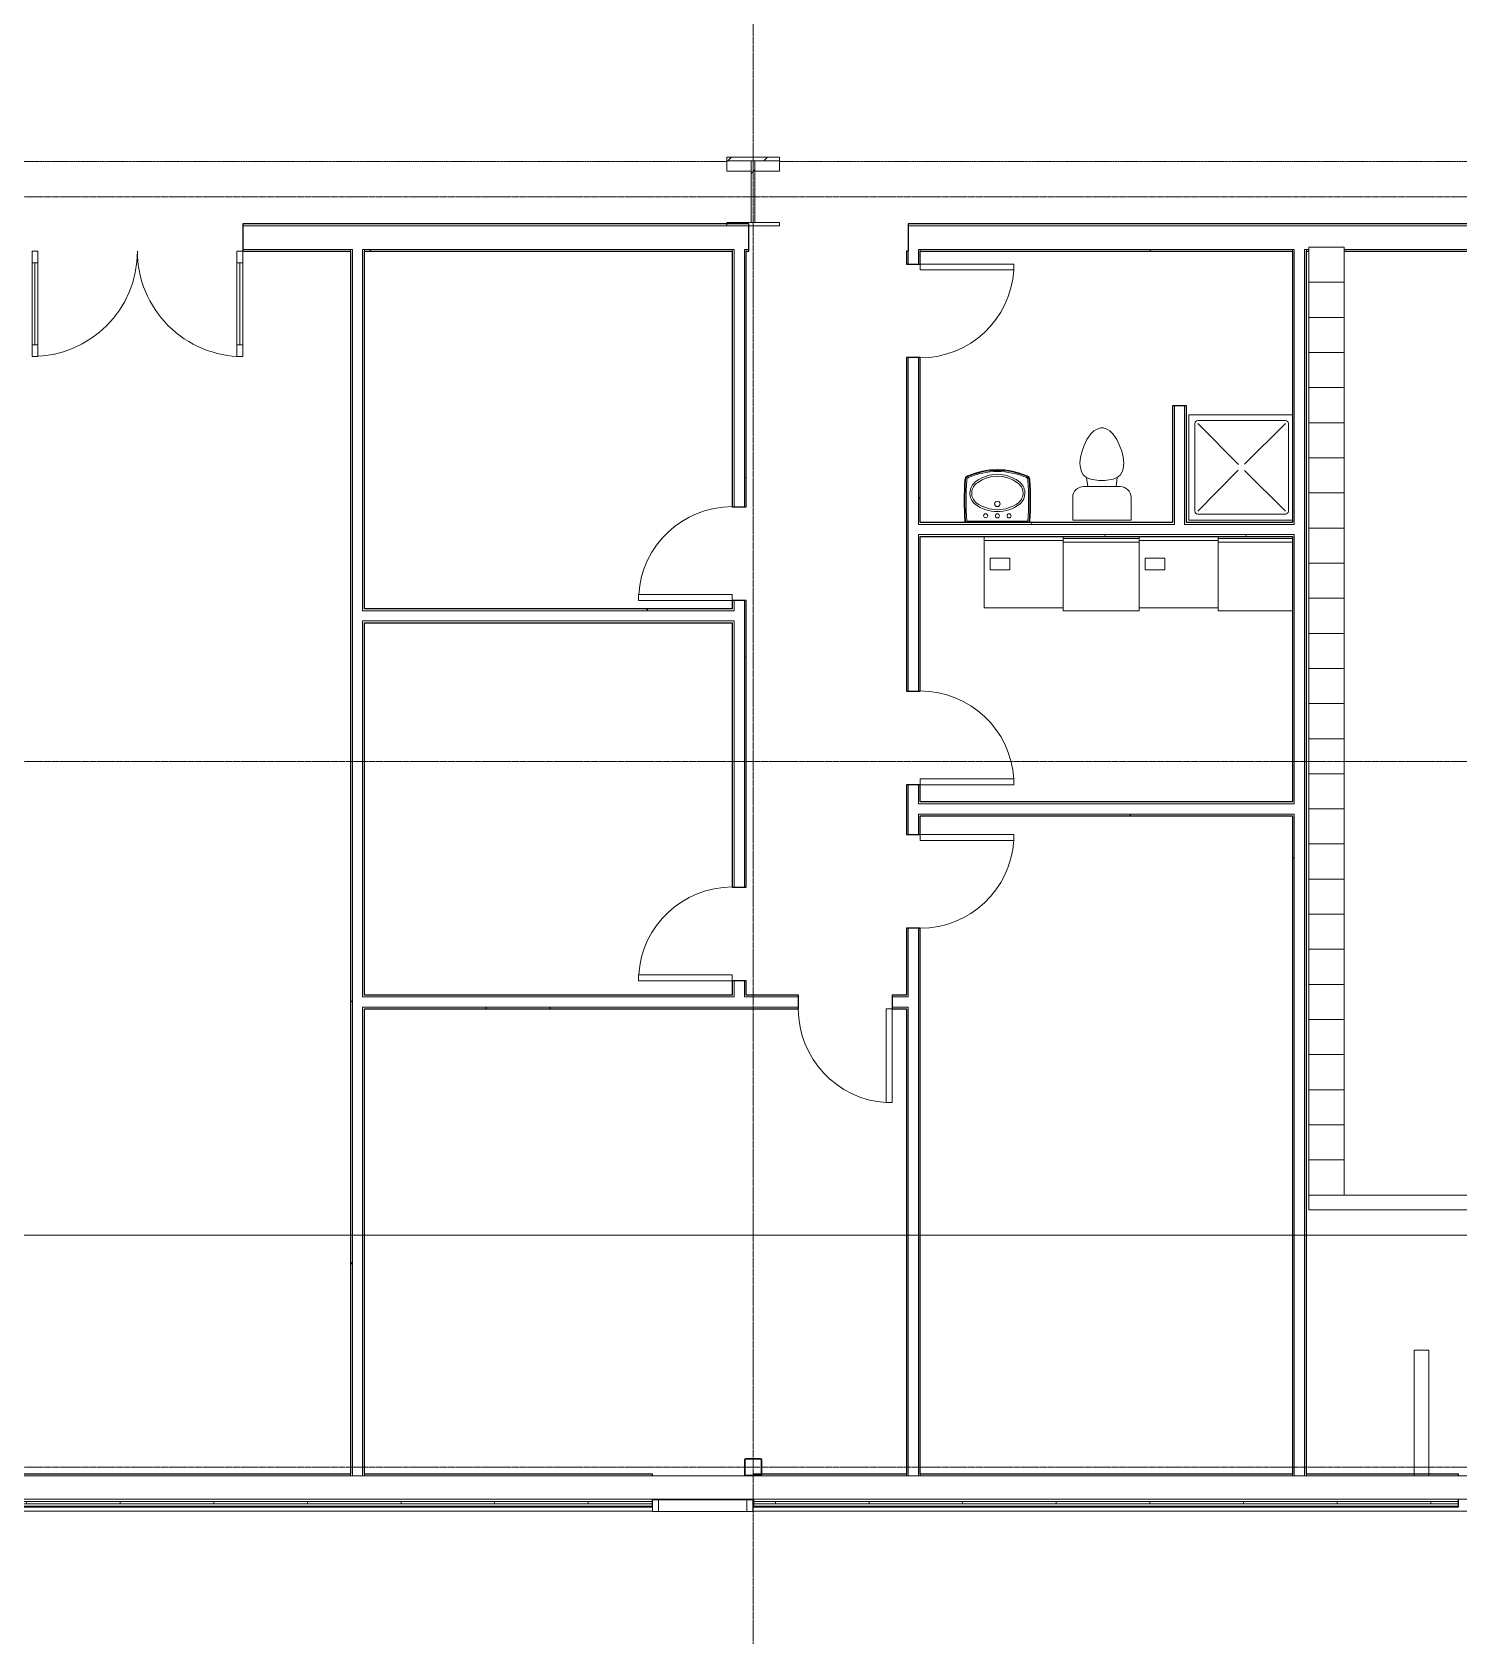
# Model space of a CAD drawing. Header units: inches. Extents: x 19712 to 27543, y -26063 to -18659.
# Drawn here: x 24866 to 25354, y -22842 to -22294 of the extents above; entities that cross this region are included whole.
import ezdxf

# ---------------------------------------------------------------- set-up
doc = ezdxf.new("R2010")
doc.units = ezdxf.units.IN
doc.header["$MEASUREMENT"] = 0
doc.linetypes.add('Dash 1_16_', pattern=[0.125, 0.0625, -0.0625])
doc.linetypes.add('Grid Line 1_2_', pattern=[0.875, 0.5, -0.125, 0.125, -0.125])
for name, color, linetype, lineweight in [('A-DOOR', 31, 'Continuous', 9), ('A-DOOR-GLAZ', 31, 'Continuous', 15), ('A-FLOR-CLRS', 90, 'Dash 1_16_', 9), ('A-GLAZ-CWMG', 51, 'Continuous', 9), ('A-WALL', 113, 'Continuous', 9), ('A-WALL-PATT', 111, 'Continuous', 25), ('C-BLDG-PADS', 91, 'Continuous', 9), ('C-TOPO', 7, 'Continuous', 9), ('G-ANNO-SYMB', 111, 'Continuous', 9), ('I-FURN', 30, 'Continuous', 9), ('I-WALL', 2, 'Continuous', 9), ('L-SITE-WALL', 31, 'Continuous', 9), ('P-SANR-FIXT', 6, 'Continuous', 9), ('Q-SPCQ', 91, 'Continuous', 9), ('S-BEAM', 12, 'Continuous', 9), ('S-COLS', 52, 'Continuous', 9), ('S-GRID', 1, 'Continuous', 9)]:
    doc.layers.add(name, color=color, linetype=linetype, lineweight=lineweight)
pattern_1 = [(45, (0, 0), (-25.342707, 25.342707), []), (45, (0, 38.4), (-25.342707, 25.342707), [])]
pattern_2 = [(0, (0, 0), (81.92, 20.48), [3.379, -58.061, 3.379, -58.061, -327.68]), (0, (0, 0), (81.92, 20.48), [-122.88, 3.379, -119.501, 3.379, -58.061, -143.36]), (0, (0, 0), (81.92, 20.48), [-307.2, 3.379, -37.581, 3.379, -99.021]), (120, (30.72, 10.24), (-58.6962, 60.704801), [3.379, -58.061, 3.379, -58.061, -327.68]), (120, (30.72, 10.24), (-58.6962, 60.704801), [-122.88, 3.379, -119.501, 3.379, -58.061, -143.36]), (120, (30.72, 10.24), (-58.6962, 60.704801), [-307.2, 3.379, -37.581, 3.379, -99.021]), (240, (40.96, 51.2), (-23.2238, -81.184801), [3.379, -58.061, 3.379, -58.061, -327.68]), (240, (40.96, 51.2), (-23.2238, -81.184801), [-122.88, 3.379, -119.501, 3.379, -58.061, -143.36]), (240, (40.96, 51.2), (-23.2238, -81.184801), [-307.2, 3.379, -37.581, 3.379, -99.021])]
pattern_3 = [(0, (0, 0), (0, 32), []), (90, (0, 0), (-32, 2e-15), [])]

# ---------------------------------------------------------------- blocks, each defined once
blk = doc.blocks.new('Locker-Double S_ - Phase 120')
at = {"layer": 'I-FURN', "color": 7}
for p, q in [((12, 12), (0, 12)), ((0, 12), (0, 0)), ((12, 0), (12, 12)), ((0, 0), (12, 0))]:
    blk.add_line(p, q, dxfattribs=at)
blk = doc.blocks.new('Locker-Double S_ - Phase 121')
at = {"layer": 'I-FURN', "color": 7}
for p, q in [((12, 12), (0, 12)), ((0, 12), (0, 0)), ((12, 0), (12, 12)), ((0, 0), (12, 0))]:
    blk.add_line(p, q, dxfattribs=at)
blk = doc.blocks.new('Locker-Double S_ - Phase 122')
at = {"layer": 'I-FURN', "color": 7}
for p, q in [((12, 12), (0, 12)), ((0, 12), (0, 0)), ((12, 0), (12, 12)), ((0, 0), (12, 0))]:
    blk.add_line(p, q, dxfattribs=at)
blk = doc.blocks.new('Locker-Double S_ - Phase 123')
at = {"layer": 'I-FURN', "color": 7}
for p, q in [((12, 12), (0, 12)), ((0, 12), (0, 0)), ((12, 0), (12, 12)), ((0, 0), (12, 0))]:
    blk.add_line(p, q, dxfattribs=at)
blk = doc.blocks.new('Locker-Double S_ - Phase 124')
at = {"layer": 'I-FURN', "color": 7}
for p, q in [((12, 12), (0, 12)), ((0, 12), (0, 0)), ((12, 0), (12, 12)), ((0, 0), (12, 0))]:
    blk.add_line(p, q, dxfattribs=at)
blk = doc.blocks.new('Locker-Double S_ - Phase 125')
at = {"layer": 'I-FURN', "color": 7}
for p, q in [((12, 12), (0, 12)), ((0, 12), (0, 0)), ((12, 0), (12, 12)), ((0, 0), (12, 0))]:
    blk.add_line(p, q, dxfattribs=at)
blk = doc.blocks.new('Locker-Double S_ - Phase 126')
at = {"layer": 'I-FURN', "color": 7}
for p, q in [((12, 12), (0, 12)), ((0, 12), (0, 0)), ((12, 0), (12, 12)), ((0, 0), (12, 0))]:
    blk.add_line(p, q, dxfattribs=at)
blk = doc.blocks.new('Locker-Double S_ - Phase 127')
at = {"layer": 'I-FURN', "color": 7}
for p, q in [((12, 12), (0, 12)), ((0, 12), (0, 0)), ((12, 0), (12, 12)), ((0, 0), (12, 0))]:
    blk.add_line(p, q, dxfattribs=at)
blk = doc.blocks.new('Locker-Double S_ - Phase 128')
at = {"layer": 'I-FURN', "color": 7}
for p, q in [((12, 12), (0, 12)), ((0, 12), (0, 0)), ((12, 0), (12, 12)), ((0, 0), (12, 0))]:
    blk.add_line(p, q, dxfattribs=at)
blk = doc.blocks.new('Locker-Double S_ - Phase 129')
at = {"layer": 'I-FURN', "color": 7}
for p, q in [((12, 12), (0, 12)), ((0, 12), (0, 0)), ((12, 0), (12, 12)), ((0, 0), (12, 0))]:
    blk.add_line(p, q, dxfattribs=at)
blk = doc.blocks.new('Locker-Double S_ - Phase 130')
at = {"layer": 'I-FURN', "color": 7}
for p, q in [((12, 12), (0, 12)), ((0, 12), (0, 0)), ((12, 0), (12, 12)), ((0, 0), (12, 0))]:
    blk.add_line(p, q, dxfattribs=at)
blk = doc.blocks.new('Locker-Double S_ - Phase 131')
at = {"layer": 'I-FURN', "color": 7}
for p, q in [((12, 12), (0, 12)), ((0, 12), (0, 0)), ((12, 0), (12, 12)), ((0, 0), (12, 0))]:
    blk.add_line(p, q, dxfattribs=at)
blk = doc.blocks.new('Locker-Double S_ - Phase 132')
at = {"layer": 'I-FURN', "color": 7}
for p, q in [((12, 12), (0, 12)), ((0, 12), (0, 0)), ((12, 0), (12, 12)), ((0, 0), (12, 0))]:
    blk.add_line(p, q, dxfattribs=at)
blk = doc.blocks.new('Locker-Double S_ - Phase 133')
at = {"layer": 'I-FURN', "color": 7}
for p, q in [((12, 12), (0, 12)), ((0, 12), (0, 0)), ((12, 0), (12, 12)), ((0, 0), (12, 0))]:
    blk.add_line(p, q, dxfattribs=at)
blk = doc.blocks.new('Locker-Double S_ - Phase 134')
at = {"layer": 'I-FURN', "color": 7}
for p, q in [((12, 12), (0, 12)), ((0, 12), (0, 0)), ((12, 0), (12, 12)), ((0, 0), (12, 0))]:
    blk.add_line(p, q, dxfattribs=at)
blk = doc.blocks.new('Locker-Double S_ - Phase 135')
at = {"layer": 'I-FURN', "color": 7}
for p, q in [((12, 12), (0, 12)), ((0, 12), (0, 0)), ((12, 0), (12, 12)), ((0, 0), (12, 0))]:
    blk.add_line(p, q, dxfattribs=at)
blk = doc.blocks.new('Locker-Double S_ - Phase 136')
at = {"layer": 'I-FURN', "color": 7}
for p, q in [((12, 12), (0, 12)), ((0, 12), (0, 0)), ((12, 0), (12, 12)), ((0, 0), (12, 0))]:
    blk.add_line(p, q, dxfattribs=at)
blk = doc.blocks.new('Locker-Double S_ - Phase 137')
at = {"layer": 'I-FURN', "color": 7}
for p, q in [((12, 12), (0, 12)), ((0, 12), (0, 0)), ((12, 0), (12, 12)), ((0, 0), (12, 0))]:
    blk.add_line(p, q, dxfattribs=at)
blk = doc.blocks.new('Locker-Double S_ - Phase 138')
at = {"layer": 'I-FURN', "color": 7}
for p, q in [((12, 12), (0, 12)), ((0, 12), (0, 0)), ((12, 0), (12, 12)), ((0, 0), (12, 0))]:
    blk.add_line(p, q, dxfattribs=at)
blk = doc.blocks.new('Locker-Double S_ - Phase 139')
at = {"layer": 'I-FURN', "color": 7}
for p, q in [((12, 12), (0, 12)), ((0, 12), (0, 0)), ((12, 0), (12, 12)), ((0, 0), (12, 0))]:
    blk.add_line(p, q, dxfattribs=at)
blk = doc.blocks.new('Locker-Double S_ - Phase 140')
at = {"layer": 'I-FURN', "color": 7}
for p, q in [((12, 12), (0, 12)), ((0, 12), (0, 0)), ((12, 0), (12, 12)), ((0, 0), (12, 0))]:
    blk.add_line(p, q, dxfattribs=at)
blk = doc.blocks.new('Locker-Double S_ - Phase 141')
at = {"layer": 'I-FURN', "color": 7}
for p, q in [((12, 12), (0, 12)), ((0, 12), (0, 0)), ((12, 0), (12, 12)), ((0, 0), (12, 0))]:
    blk.add_line(p, q, dxfattribs=at)
blk = doc.blocks.new('Locker-Double S_ - Phase 142')
at = {"layer": 'I-FURN', "color": 7}
for p, q in [((12, 12), (0, 12)), ((0, 12), (0, 0)), ((12, 0), (12, 12)), ((0, 0), (12, 0))]:
    blk.add_line(p, q, dxfattribs=at)
blk = doc.blocks.new('Locker-Double S_ - Phase 143')
at = {"layer": 'I-FURN', "color": 7}
for p, q in [((12, 12), (0, 12)), ((0, 12), (0, 0)), ((12, 0), (12, 12)), ((0, 0), (12, 0))]:
    blk.add_line(p, q, dxfattribs=at)
blk = doc.blocks.new('Locker-Double S_ - Phase 144')
at = {"layer": 'I-FURN', "color": 7}
for p, q in [((12, 12), (0, 12)), ((0, 12), (0, 0)), ((12, 0), (12, 12)), ((0, 0), (12, 0))]:
    blk.add_line(p, q, dxfattribs=at)
blk = doc.blocks.new('Locker-Double S_ - Phase 145')
at = {"layer": 'I-FURN', "color": 7}
for p, q in [((12, 12), (0, 12)), ((0, 12), (0, 0)), ((12, 0), (12, 12)), ((0, 0), (12, 0))]:
    blk.add_line(p, q, dxfattribs=at)
blk = doc.blocks.new('Locker-Double S_ - Phase 146')
at = {"layer": 'I-FURN', "color": 7}
for p, q in [((12, 12), (0, 12)), ((0, 12), (0, 0)), ((12, 0), (12, 12)), ((0, 0), (12, 0))]:
    blk.add_line(p, q, dxfattribs=at)
blk = doc.blocks.new('Locker Rooms_Ryan_ifc-1-Site Plan - Phase 1')
at = {"layer": 'A-WALL', "color": 7}
for p, q in [((25302.39, -22691.3), (25302.39, -22696.3)), ((25302.39, -22696.3), (25378.89, -22696.3)), ((25378.89, -22691.3), (25314.39, -22691.3)), ((25343.39, -22744.3), (25338.39, -22744.3)), ((25338.39, -22744.3), (25338.39, -22787.33)), ((25343.39, -22787.33), (25343.39, -22744.3))]:
    blk.add_line(p, q, dxfattribs=at)
at = {"lineweight": 9}
for name, p in [('Locker-Double S_ - Phase 146', (25302.39, -22379.3)), ('Locker-Double S_ - Phase 141', (25302.39, -22391.3)), ('Locker-Double S_ - Phase 142', (25302.39, -22403.3)), ('Locker-Double S_ - Phase 143', (25302.39, -22415.3)), ('Locker-Double S_ - Phase 144', (25302.39, -22427.3)), ('Locker-Double S_ - Phase 145', (25302.39, -22439.3)), ('Locker-Double S_ - Phase 140', (25302.39, -22451.3)), ('Locker-Double S_ - Phase 120', (25302.39, -22463.3)), ('Locker-Double S_ - Phase 121', (25302.39, -22475.3)), ('Locker-Double S_ - Phase 122', (25302.39, -22487.3)), ('Locker-Double S_ - Phase 123', (25302.39, -22499.3)), ('Locker-Double S_ - Phase 124', (25302.39, -22511.3)), ('Locker-Double S_ - Phase 125', (25302.39, -22523.3)), ('Locker-Double S_ - Phase 126', (25302.39, -22535.3)), ('Locker-Double S_ - Phase 127', (25302.39, -22547.3)), ('Locker-Double S_ - Phase 128', (25302.39, -22559.3)), ('Locker-Double S_ - Phase 129', (25302.39, -22571.3)), ('Locker-Double S_ - Phase 130', (25302.39, -22583.3)), ('Locker-Double S_ - Phase 131', (25302.39, -22595.3)), ('Locker-Double S_ - Phase 132', (25302.39, -22607.3)), ('Locker-Double S_ - Phase 133', (25302.39, -22619.3)), ('Locker-Double S_ - Phase 134', (25302.39, -22631.3)), ('Locker-Double S_ - Phase 135', (25302.39, -22643.3)), ('Locker-Double S_ - Phase 136', (25302.39, -22655.3)), ('Locker-Double S_ - Phase 137', (25302.39, -22667.3)), ('Locker-Double S_ - Phase 138', (25302.39, -22679.3)), ('Locker-Double S_ - Phase 139', (25302.39, -22691.3))]:
    blk.add_blockref(name, p, dxfattribs=at)
blk = doc.blocks.new('HSS-Hollow Structural Section-Column - HSS6X6X1_4-V6-Site Plan - Phase 1')
at = {"layer": 'S-COLS'}
h = blk.add_hatch(dxfattribs=at)
h.set_pattern_fill('FP_5', color=256, style=0, pattern_type=2)
h.set_pattern_definition([(225, (25112.39, -22784.303), (25.342707, -25.342707), []), (225, (25112.39, -22822.703), (25.342707, -25.342707), [])])
h.paths.add_polyline_path([(-2.53, 3), (-2.86, 2.86), (-3, 2.53), (-2.7, 2.7)], flags=0)
h.paths.add_polyline_path([(2.53, 3), (2.7, 2.7), (3, 2.53), (2.86, 2.86)], flags=0)
h.paths.add_polyline_path([(-2.53, 3), (-2.53, 2.77), (2.53, 2.77), (2.53, 3)], flags=0)
h.paths.add_polyline_path([(-3, -2.53), (-2.86, -2.86), (-2.53, -3), (-2.7, -2.7)], flags=0)
h.paths.add_polyline_path([(-3, 2.53), (-3, -2.53), (-2.77, -2.53), (-2.77, 2.53)], flags=0)
h.paths.add_polyline_path([(3, -2.53), (2.7, -2.7), (2.53, -3), (2.86, -2.86)], flags=0)
h.paths.add_polyline_path([(2.77, 2.53), (2.77, -2.53), (3, -2.53), (3, 2.53)], flags=0)
h.paths.add_polyline_path([(2.53, -2.77), (-2.53, -2.77), (-2.53, -3), (2.53, -3)], flags=0)
at = {"layer": 'S-COLS', "lineweight": 15}
for p, q in [((-3, 2.53), (-3, -2.53)), ((-2.77, -2.53), (-2.77, 2.53)), ((2.53, 3), (-2.53, 3)), ((-2.53, 2.77), (2.53, 2.77)), ((2.77, 2.53), (2.77, -2.53)), ((3, -2.53), (3, 2.53)), ((2.53, -2.77), (-2.53, -2.77)), ((-2.53, -3), (2.53, -3))]:
    blk.add_line(p, q, dxfattribs=at)
for centre, radius, start, end in [((-2.53, 2.53), 0.466, 90, 180), ((-2.53, 2.53), 0.233, 90, 180), ((2.53, 2.53), 0.466, 360, 90), ((2.53, 2.53), 0.233, 0, 90), ((-2.53, -2.53), 0.466, 180, 270), ((-2.53, -2.53), 0.233, 180, 270), ((2.53, -2.53), 0.233, 270, 360), ((2.53, -2.53), 0.466, 270, 360)]:
    blk.add_arc(centre, radius, start, end, dxfattribs=at)
blk = doc.blocks.new('Single-Flush - 32_ x 84_-460923-Site Plan - Phase 1')
at = {"layer": 'A-DOOR', "lineweight": 13}
for p, q in [((14, -2.37), (14, -34.38)), ((16, -2.37), (14, -2.37)), ((16, -2.37), (16, -34.38)), ((16, -34.38), (14, -34.38))]:
    blk.add_line(p, q, dxfattribs=at)
at = {"layer": 'A-DOOR'}
blk.add_arc((16, -2.37), 32.07, 180, 266.4241, dxfattribs=at)
blk = doc.blocks.new('Single-Flush - 32_ x 84_-489871-Site Plan - Phase 1')
at = {"layer": 'A-DOOR', "lineweight": 13}
for p, q in [((14, 2.37), (14, 34.38)), ((16, 34.38), (14, 34.38)), ((16, 2.37), (16, 34.38)), ((16, 2.37), (14, 2.37))]:
    blk.add_line(p, q, dxfattribs=at)
at = {"layer": 'A-DOOR'}
blk.add_arc((16, 2.37), 32.07, 93.5759, 180, dxfattribs=at)
blk = doc.blocks.new('Double-Glass 1 - 72_ x 96_-618616-Site Plan - Phase 1')
at = {"layer": 'A-DOOR', "lineweight": 13}
for p, q in [((-36.02, 36.78), (-36.02, 40.78)), ((-36.02, 40.78), (-34, 40.78)), ((-34, 36.78), (-34, 40.78)), ((34, 36.78), (34, 40.78)), ((36, 40.78), (34, 40.78)), ((36, 36.78), (36, 40.78)), ((-36.02, 36.78), (-34, 36.78)), ((34, 36.78), (36, 36.78)), ((-36.02, 8.78), (-34, 8.78)), ((-36.02, 4.78), (-36.02, 8.78)), ((-34, 4.78), (-34, 8.78)), ((36, 8.78), (34, 8.78)), ((34, 4.78), (34, 8.78)), ((36, 4.78), (36, 8.78)), ((-36.02, 4.78), (-34, 4.78)), ((36, 4.78), (34, 4.78))]:
    blk.add_line(p, q, dxfattribs=at)
at = {"layer": 'A-DOOR'}
for p, q in [((-36.02, 8.78), (-36.02, 36.78)), ((-34, 8.78), (-34, 36.78)), ((34, 8.78), (34, 36.78)), ((36, 8.78), (36, 36.78))]:
    blk.add_line(p, q, dxfattribs=at)
for centre, radius, start, end in [((-36.02, 4.78), 36, 360, 90), ((36, 4.76), 36.02, 90, 179.9666)]:
    blk.add_arc(centre, radius, start, end, dxfattribs=at)
at = {"layer": 'A-DOOR-GLAZ'}
for p, q in [((-35, 36.78), (-35, 8.78)), ((35, 8.78), (35, 36.78))]:
    blk.add_line(p, q, dxfattribs=at)
blk = doc.blocks.new('Girt_C - 8_D-948186-Site Plan - Phase 1')
at = {"layer": 'S-BEAM'}
for p, q in [((25109.86, -22787.3), (24825.42, -22787.3)), ((25399.36, -22787.3), (25114.92, -22787.3)), ((22070.77, -22795.3), (26266.89, -22795.3))]:
    blk.add_line(p, q, dxfattribs=at)
blk = doc.blocks.new('Toilet-Domestic-3D - Toilet-Domestic-3D-489637-Site Plan - Phase 1')
at = {"layer": 'P-SANR-FIXT'}
for p, q in [((-3.74, 10), (-2.74, 11)), ((-2.74, 11), (-1.87, 11.5)), ((-1.87, 11.5), (-0.5, 12)), ((-0.5, 12), (0.5, 12)), ((0.5, 12), (1.87, 11.5)), ((1.87, 11.5), (2.74, 11)), ((2.74, 11), (3.74, 10)), ((-6.79, 4), (-6.06, 6)), ((-6.06, 6), (-5.13, 8)), ((-5.13, 8), (-3.74, 10)), ((3.74, 10), (5.13, 8)), ((5.13, 8), (6.06, 6)), ((6.06, 6), (6.79, 4)), ((-7.5, 0), (-7.33, 1.99)), ((-7.33, 1.99), (-6.79, 4)), ((6.79, 4), (7.33, 1.99)), ((7.33, 1.99), (7.5, 0)), ((-7.41, -1), (-7.5, 0)), ((-7.24, -2), (-7.41, -1)), ((-6.97, -3), (-7.24, -2)), ((-6.4, -4), (-6.97, -3)), ((-5.21, -5), (-6.4, -4)), ((-3.84, -5.5), (-5.21, -5)), ((-4.86, -8.02), (-5.21, -5)), ((5.21, -5), (3.84, -5.5)), ((4.86, -8.02), (5.21, -5)), ((6.4, -4), (5.21, -5)), ((6.97, -3), (6.4, -4)), ((7.24, -2), (6.97, -3)), ((7.41, -1), (7.24, -2)), ((7.5, 0), (7.41, -1)), ((6.25, -8.02), (-6.25, -8.02)), ((-1, -6), (-3.84, -5.5)), ((1, -6), (-1, -6)), ((3.84, -5.5), (1, -6)), ((-9.98, -11.75), (-9.98, -19.48)), ((9.98, -19.48), (9.98, -11.75)), ((-9.98, -19.48), (9.98, -19.48))]:
    blk.add_line(p, q, dxfattribs=at)
for centre, start, end in [((-6.25, -11.75), 90, 180), ((6.25, -11.75), 0, 90)]:
    blk.add_arc(centre, 3.73, start, end, dxfattribs=at)
blk = doc.blocks.new('Sink-Bathroom-Kohler-Pinoir-2035-8 - Vitreous_China-0-White-670431-Site Plan - Phase 1')
at = {"layer": 'P-SANR-FIXT'}
for p, q in [((25184.77, -22461.43), (25184.77, -22460.93)), ((25185.03, -22460.92), (25185.03, -22461.43)), ((25185.44, -22461.43), (25185.44, -22460.91)), ((25195.89, -22460.91), (25185.44, -22460.91)), ((25206.34, -22460.91), (25195.89, -22460.91)), ((25206.34, -22460.91), (25206.34, -22461.43)), ((25206.75, -22461.43), (25206.75, -22460.92)), ((25207.01, -22460.93), (25207.01, -22461.43)), ((25207.01, -22461.43), (25184.77, -22461.43)), ((25185.44, -22461.1), (25195.89, -22461.08)), ((25195.89, -22461.08), (25206.34, -22461.1))]:
    blk.add_line(p, q, dxfattribs=at)
for centre, radius, start, end in [((25195.89, -22468.73), 25.41, 66.3302, 113.6742), ((25195.89, -22468.73), 25.15, 66.3302, 113.6726), ((25195.89, -22468.73), 24.74, 66.3302, 113.6698), ((25291.12, -22453.9), 106.58, 176.2183, 183.7835), ((25186.32, -22446.87), 1.54, 113.9605, 180.0345), ((25291.12, -22453.9), 106.33, 176.2135, 183.7881), ((25186.32, -22446.87), 1.29, 113.9877, 180.3965), ((25291.12, -22453.9), 105.91, 176.2045, 183.7955), ((25186.32, -22446.87), 0.875, 114.0553, 181.2927), ((25191.38, -22451.38), 4.9, 123.5514, 230.6366), ((25191.38, -22451.38), 4.26, 123.3558, 230.4225), ((25195.89, -22457.14), 12.2, 53.7683, 126.2317), ((25195.89, -22457.14), 11.57, 53.6931, 126.3069), ((25200.4, -22451.38), 4.26, 309.5775, 56.6442), ((25200.4, -22451.38), 4.9, 309.3634, 56.4486), ((25205.48, -22446.86), 0.862, 358.0783, 66.3302), ((25205.48, -22446.86), 1.28, 359.0965, 66.3302), ((25205.48, -22446.86), 1.53, 359.5057, 66.3302), ((25100.66, -22453.9), 105.91, 356.2045, 3.7955), ((25100.66, -22453.9), 106.33, 356.2119, 3.7854), ((25100.66, -22453.9), 106.58, 356.2165, 3.78), ((25195.89, -22444.85), 12.82, 233.5725, 306.4275), ((25195.89, -22444.85), 12.18, 233.6508, 306.3492), ((25195.89, -22455.05), 0.934, 0, 180), ((25195.89, -22455.05), 0.934, 180, 0), ((25191.89, -22459.11), 0.692, 0, 180), ((25191.89, -22459.11), 0.692, 180, 0), ((25195.89, -22459.12), 0.69, 0, 180), ((25195.89, -22459.12), 0.69, 180, 0), ((25199.89, -22459.12), 0.69, 0, 180), ((25199.89, -22459.12), 0.69, 180, 0)]:
    blk.add_arc(centre, radius, start, end, dxfattribs=at)
blk = doc.blocks.new('Shower Base-3D - 36_ x 36_-670432-Site Plan - Phase 1')
at = {"layer": 'P-SANR-FIXT'}
for p, q in [((17.37, 18), (-18, 18)), ((-18, 18), (-18, -18)), ((-16, -15), (-16, 15)), ((-15, 16), (15, 16)), ((-1.12, 1), (-15, 15)), ((0.97, 1.14), (15, 15)), ((16, 15), (16, -15)), ((-1.13, -0.98), (-15, -15)), ((1.01, -1.11), (15, -15)), ((15, -16), (-15, -16)), ((-18, -18), (17.38, -18))]:
    blk.add_line(p, q, dxfattribs=at)
for centre, start, end in [((-15, 15), 90, 180), ((15, 15), 360, 90), ((-15, -15), 180, 270), ((15, -15), 270, 0)]:
    blk.add_arc(centre, 1, start, end, dxfattribs=at)
blk = doc.blocks.new('Washing Machine - 26_x26_ - Private-670433-Site Plan - Phase 1')
at = {"layer": 'P-SANR-FIXT'}
for p, q in [((1.3125, 12.375), (1.3125, -13)), ((2.59375, 12.375), (2.59375, -13)), ((26, 12.375), (26, -13)), ((1.3125, -13), (0.625, -13)), ((26, -13), (25, -13))]:
    blk.add_line(p, q, dxfattribs=at)
blk = doc.blocks.new('Dryer - 27_ x 25_ x 35_-670434-Site Plan - Phase 1')
at = {"layer": 'Q-SPCQ'}
for p, q in [((1.42, 0.11), (28.42, 0.11)), ((1.42, -23.58), (1.42, 0.11)), ((28.42, 0.11), (28.42, -23.58)), ((19.67, -12.89), (26.42, -12.89)), ((19.67, -16.89), (19.67, -12.89)), ((26.42, -16.89), (26.42, -12.89)), ((19.67, -16.89), (26.42, -16.89)), ((1.42, -22.89), (28.42, -22.89))]:
    blk.add_line(p, q, dxfattribs=at)
blk = doc.blocks.new('Washing Machine - 26_x26_ - Private-V14-Site Plan - Phase 1')
at = {"layer": 'P-SANR-FIXT'}
for p, q in [((0.625, 13), (1.3125, 13)), ((1.3125, 13), (1.3125, -13)), ((2.59375, 13), (2.59375, -13)), ((25, 13), (26, 13)), ((26, 13), (26, -13)), ((1.3125, -13), (0.625, -13)), ((26, -13), (25, -13))]:
    blk.add_line(p, q, dxfattribs=at)
blk = doc.blocks.new('Dryer - 27_ x 25_ x 35_-V15-Site Plan - Phase 1')
at = {"layer": 'Q-SPCQ'}
for p, q in [((1.42, 0.11), (28.42, 0.11)), ((1.42, -23.58), (1.42, 0.11)), ((28.42, 0.11), (28.42, -24.26)), ((19.67, -12.89), (26.42, -12.89)), ((19.67, -16.89), (19.67, -12.89)), ((26.42, -16.89), (26.42, -12.89)), ((19.67, -16.89), (26.42, -16.89)), ((1.42, -22.89), (28.42, -22.89))]:
    blk.add_line(p, q, dxfattribs=at)
blk = doc.blocks.new('Rectangular Mullion - Rectangular Mullion 1-789464-Site Plan - Phase 1')
at = {"layer": 'A-GLAZ-CWMG'}
for p, q in [((25110.27, -22795.43), (25080.02, -22795.43)), ((25110.27, -22799.43), (25080.02, -22799.43))]:
    blk.add_line(p, q, dxfattribs=at)
blk = doc.blocks.new('Rectangular Mullion - Rectangular Mullion 1-827457-Site Plan - Phase 1')
at = {"layer": 'A-GLAZ-CWMG', "lineweight": 13}
for p, q in [((-2, 2), (0, 2)), ((-2, -2), (-2, 2)), ((0, 2), (0, -2)), ((0, -2), (-2, -2))]:
    blk.add_line(p, q, dxfattribs=at)
blk = doc.blocks.new('Rectangular Mullion - Rectangular Mullion 1-827460-Site Plan - Phase 1')
at = {"layer": 'A-GLAZ-CWMG', "lineweight": 13}
for p, q in [((0, 2), (-2, 2)), ((-2, 2), (-2, -2)), ((0, -2), (0, 2)), ((-2, -2), (0, -2))]:
    blk.add_line(p, q, dxfattribs=at)

msp = doc.modelspace()

# ---------------------------------------------------------------- hatches: boundary and pattern name
at = {"layer": 'A-WALL-PATT', "lineweight": 9}
h = msp.add_hatch(dxfattribs=at)
h.set_pattern_fill('FP_6', color=256, style=0, pattern_type=2)
h.set_pattern_definition(pattern_2)
h.paths.add_polyline_path([(25726.390225, -22368.67781), (25726.390225, -22368.05281), (25725.515225, -22368.05281), (25725.515225, -22368.67781)], flags=0)
h.paths.add_polyline_path([(25709.390225, -22368.67781), (25709.390225, -22368.05281), (25583.853841, -22368.05281), (25583.853841, -22368.67781), (25602.434247, -22368.67781)], flags=0)
h.paths.add_polyline_path([(25582.853841, -22368.67781), (25582.853841, -22368.05281), (25577.853841, -22368.05281), (25577.853841, -22368.67781)], flags=0)
h.paths.add_polyline_path([(25576.853841, -22368.67781), (25576.853841, -22368.05281), (25546.765225, -22368.05281), (25546.765225, -22368.67781)], flags=0)
h.paths.add_polyline_path([(25450.015225, -22368.67781), (25450.015225, -22368.05281), (25446.92661, -22368.06581), (25446.92661, -22368.67781)], flags=0)
h.paths.add_polyline_path([(25445.92661, -22368.67781), (25445.92661, -22368.05281), (25440.92661, -22368.091062), (25440.92661, -22368.67781)], flags=0)
h.paths.add_polyline_path([(25439.92661, -22368.67781), (25439.92661, -22368.05281), (25314.390225, -22368.05281), (25314.390225, -22368.67781), (25378.122247, -22368.67781)], flags=0)
h.paths.add_polyline_path([(25302.390225, -22368.67781), (25302.390225, -22368.05281), (25301.515225, -22368.05281), (25301.515225, -22368.67781)], flags=0)
h.paths.add_polyline_path([(25296.765225, -22368.67781), (25296.765225, -22368.05281), (25169.515225, -22368.05281), (25169.515225, -22368.67781), (25265.966247, -22368.67781)], flags=0)
h.paths.add_polyline_path([(25105.265225, -22368.67781), (25105.265225, -22368.05281), (24979.515225, -22368.05281), (24979.515225, -22368.67781), (25041.654247, -22368.67781)], flags=0)
h.paths.add_polyline_path([(25110.890225, -22368.67781), (25110.890225, -22368.05281), (25110.015225, -22368.05281), (25110.015225, -22368.67781)], flags=0)
h.paths.add_polyline_path([(24974.765225, -22368.67781), (24974.765225, -22368.05281), (24937.890225, -22368.05281), (24937.890225, -22368.67781)], flags=0)
h.paths.add_polyline_path([(24865.890225, -22368.67781), (24865.890225, -22368.05281), (24631.515225, -22368.05281), (24631.515225, -22368.67781), (24817.342247, -22368.67781)], flags=0)
h = msp.add_hatch(dxfattribs=at)
h.set_pattern_fill('FP_6', color=256, style=0, pattern_type=2)
h.set_pattern_definition(pattern_2)
h.paths.add_polyline_path([(24974.765225, -22787.30281), (24975.390225, -22787.30281), (24975.390225, -22368.05281), (24974.765225, -22368.05281), (24974.765225, -22786.67781)], flags=0)
h = msp.add_hatch(dxfattribs=at)
h.set_pattern_fill('FP_6', color=256, style=0, pattern_type=2)
h.set_pattern_definition(pattern_2)
h.paths.add_polyline_path([(25110.015225, -22622.92781), (25110.015225, -22618.05281), (25109.390225, -22618.05281), (25109.390225, -22622.92781)], flags=0)
h.paths.add_polyline_path([(25110.015225, -22586.05281), (25110.015225, -22488.05281), (25109.390225, -22488.05281), (25109.390225, -22586.05281)], flags=0)
h.paths.add_polyline_path([(25110.015225, -22456.05281), (25110.015225, -22368.05281), (25109.390225, -22368.05281), (25109.390225, -22456.05281)], flags=0)
h = msp.add_hatch(dxfattribs=at)
h.set_pattern_fill('FP_6', color=256, style=0, pattern_type=2)
h.set_pattern_definition(pattern_2)
h.paths.add_polyline_path([(25169.515225, -22787.30281), (25169.515225, -22600.05281), (25168.890225, -22600.05281), (25168.890225, -22787.30281)], flags=0)
h.paths.add_polyline_path([(25169.515225, -22568.05281), (25169.515225, -22561.05281), (25168.890225, -22561.05281), (25168.890225, -22568.05281)], flags=0)
h.paths.add_polyline_path([(25168.890225, -22557.55281), (25169.515225, -22557.55281), (25169.515225, -22551.05281), (25168.890225, -22551.05281), (25168.890225, -22554.258645)], flags=0)
h.paths.add_polyline_path([(25169.515225, -22519.05281), (25169.515225, -22465.55281), (25168.890225, -22465.55281), (25168.890225, -22519.05281)], flags=0)
h.paths.add_polyline_path([(25168.890225, -22462.05281), (25169.515225, -22462.05281), (25169.515225, -22405.05281), (25168.890225, -22405.05281), (25168.890225, -22444.599645)], flags=0)
h.paths.add_polyline_path([(25169.515225, -22373.05281), (25169.515225, -22368.05281), (25168.890225, -22368.05281), (25168.890225, -22373.05281)], flags=0)
h = msp.add_hatch(dxfattribs=at)
h.set_pattern_fill('FP_6', color=256, style=0, pattern_type=2)
h.set_pattern_definition(pattern_2)
h.paths.add_polyline_path([(25297.390225, -22787.30281), (25297.390225, -22561.05281), (25296.765225, -22561.05281), (25296.765225, -22787.30281)], flags=0)
h.paths.add_polyline_path([(25296.765225, -22557.55281), (25297.390225, -22557.55281), (25297.390225, -22465.55281), (25296.765225, -22465.55281), (25296.765225, -22556.92781)], flags=0)
h.paths.add_polyline_path([(25297.390225, -22462.05281), (25297.390225, -22368.05281), (25296.765225, -22368.05281), (25296.765225, -22462.05281)], flags=0)
h = msp.add_hatch(dxfattribs=at)
h.set_pattern_fill('FP_6', color=256, style=0, pattern_type=2)
h.set_pattern_definition(pattern_2)
h.paths.add_polyline_path([(25300.890225, -22787.30281), (25301.515225, -22787.30281), (25301.515225, -22368.05281), (25300.890225, -22368.05281), (25300.890225, -22786.67781)], flags=0)
h = msp.add_hatch(dxfattribs=at)
h.set_pattern_fill('FP_6', color=256, style=0, pattern_type=2)
h.set_pattern_definition(pattern_2)
h.paths.add_polyline_path([(25296.765225, -22462.05281), (25296.765225, -22461.42781), (25259.890225, -22461.42781), (25259.890225, -22462.05281), (25265.966247, -22462.05281)], flags=0)
h.paths.add_polyline_path([(25237.927247, -22462.05281), (25256.390225, -22462.05281), (25256.390225, -22461.42781), (25169.515225, -22461.42781), (25169.515225, -22462.05281), (25209.888247, -22462.05281)], flags=0)
h = msp.add_hatch(dxfattribs=at)
h.set_pattern_fill('FP_6', color=256, style=0, pattern_type=2)
h.set_pattern_definition(pattern_2)
h.paths.add_polyline_path([(25296.765225, -22466.17781), (25296.765225, -22465.55281), (25169.515225, -22465.55281), (25169.515225, -22466.17781), (25265.966247, -22466.17781)], flags=0)
h = msp.add_hatch(dxfattribs=at)
h.set_pattern_fill('FP_6', color=256, style=0, pattern_type=2)
h.set_pattern_definition(pattern_2)
h.paths.add_polyline_path([(24979.515225, -22491.55281), (25105.265225, -22491.55281), (25105.265225, -22490.92781), (24979.515225, -22490.92781)], flags=0)
h = msp.add_hatch(dxfattribs=at)
h.set_pattern_fill('FP_6', color=256, style=0, pattern_type=2)
h.set_pattern_definition(pattern_2)
h.paths.add_polyline_path([(25296.765225, -22561.67781), (25296.765225, -22561.05281), (25169.515225, -22561.05281), (25169.515225, -22561.67781), (25265.966247, -22561.67781)], flags=0)
h = msp.add_hatch(dxfattribs=at)
h.set_pattern_fill('FP_6', color=256, style=0, pattern_type=2)
h.set_pattern_definition(pattern_2)
h.paths.add_polyline_path([(25159.890225, -22627.67781), (25164.765225, -22627.67781), (25164.765225, -22627.05281), (25159.890225, -22627.05281)], flags=0)
h.paths.add_polyline_path([(25127.890225, -22627.67781), (25127.890225, -22627.05281), (24979.515225, -22627.05281), (24979.515225, -22627.67781), (25041.654247, -22627.67781)], flags=0)
h = msp.add_hatch(dxfattribs=at)
h.set_pattern_fill('FP_8', color=256, style=0, pattern_type=2)
h.set_pattern_definition(pattern_3)
h.paths.add_polyline_path([(24244.015225, -22796.80281), (25078.015225, -22796.80281), (25078.015225, -22796.05281), (24244.015225, -22796.05281)], flags=0)
h = msp.add_hatch(dxfattribs=at)
h.set_pattern_fill('FP_8', color=256, style=0, pattern_type=2)
h.set_pattern_definition(pattern_3)
h.paths.add_polyline_path([(25353.515225, -22796.80281), (25353.515225, -22796.05281), (25112.515225, -22796.05281), (25112.515225, -22796.80281), (25265.966247, -22796.80281)], flags=0)
at = {"layer": 'S-COLS'}
h = msp.add_hatch(dxfattribs=at)
h.set_pattern_fill('FP_1', color=256, style=0, pattern_type=2)
h.set_pattern_definition(pattern_1)
h.paths.add_polyline_path([(25121.390225, -22337.802767), (25121.390225, -22336.549442), (25103.390225, -22336.549442), (25103.390225, -22337.802767)], flags=0)
h = msp.add_hatch(dxfattribs=at)
h.set_pattern_fill('FP_1', color=256, style=0, pattern_type=2)
h.set_pattern_definition(pattern_1)
h.paths.add_polyline_path([(25113.015225, -22358.80281), (25113.015225, -22337.802767), (25111.765225, -22337.802767), (25111.765225, -22358.80281)], flags=0)

# ---------------------------------------------------------------- linework, layer by layer
at = {"layer": 'A-FLOR-CLRS'}
for p, q in [((24831.890225, -22338.05281), (25103.390225, -22338.05281)), ((25121.390225, -22338.05281), (25392.890225, -22338.05281))]:
    msp.add_line(p, q, dxfattribs=at)
at = {"layer": 'A-WALL'}
for p, q in [((24937.890225, -22360.05281), (25110.890225, -22360.05281)), ((25165.390225, -22360.05281), (25450.015225, -22360.05281)), ((24937.890225, -22368.05281), (24975.390225, -22368.05281)), ((24974.765225, -22368.67781), (24974.765225, -22368.05281)), ((24975.390225, -22368.05281), (24975.390225, -22787.30281)), ((24978.890225, -22368.05281), (24978.890225, -22491.55281)), ((24978.890225, -22368.05281), (25105.890225, -22368.05281)), ((24979.515225, -22368.67781), (24979.515225, -22368.05281)), ((25105.265225, -22368.67781), (25105.265225, -22368.05281)), ((25105.890225, -22368.05281), (25105.890225, -22456.05281)), ((25109.390225, -22368.05281), (25109.390225, -22456.05281)), ((25109.390225, -22368.05281), (25110.890225, -22368.05281)), ((25110.015225, -22368.67781), (25110.015225, -22368.05281)), ((25165.390225, -22368.67781), (25165.390225, -22373.05281)), ((25168.890225, -22368.05281), (25168.890225, -22373.05281)), ((25168.890225, -22368.05281), (25297.390225, -22368.05281)), ((25169.515225, -22368.67781), (25169.515225, -22368.05281)), ((25296.765225, -22368.67781), (25296.765225, -22368.05281)), ((25297.390225, -22368.05281), (25297.390225, -22462.05281)), ((25300.890225, -22368.05281), (25302.390225, -22368.05281)), ((25300.890225, -22368.05281), (25300.890225, -22787.30281)), ((25301.515225, -22368.67781), (25301.515225, -22368.05281)), ((25314.390225, -22368.05281), (25439.92661, -22368.05281)), ((25165.390225, -22405.05281), (25165.390225, -22519.05281)), ((25168.890225, -22405.05281), (25168.890225, -22462.05281)), ((25256.390225, -22462.05281), (25256.390225, -22421.55281)), ((25259.890225, -22462.05281), (25259.890225, -22421.55281)), ((25168.890225, -22462.05281), (25256.390225, -22462.05281)), ((25168.890225, -22465.55281), (25168.890225, -22519.05281)), ((25168.890225, -22465.55281), (25297.390225, -22465.55281)), ((25259.890225, -22462.05281), (25297.390225, -22462.05281)), ((25297.390225, -22465.55281), (25297.390225, -22557.55281)), ((25105.890225, -22488.05281), (25105.890225, -22491.55281)), ((25109.390225, -22488.05281), (25109.390225, -22586.05281)), ((24978.890225, -22491.55281), (25105.890225, -22491.55281)), ((24978.890225, -22495.05281), (24978.890225, -22623.55281)), ((24978.890225, -22495.05281), (25105.890225, -22495.05281)), ((25105.890225, -22495.05281), (25105.890225, -22586.05281)), ((25165.390225, -22551.05281), (25165.390225, -22568.05281)), ((25168.890225, -22551.05281), (25168.890225, -22557.55281)), ((25297.390225, -22557.55281), (25168.890225, -22557.55281)), ((25168.890225, -22561.05281), (25168.890225, -22568.05281)), ((25168.890225, -22561.05281), (25297.390225, -22561.05281)), ((25297.390225, -22561.05281), (25297.390225, -22787.30281)), ((25165.390225, -22600.05281), (25165.390225, -22623.55281)), ((25168.890225, -22600.05281), (25168.890225, -22787.30281)), ((25105.890225, -22623.55281), (25105.890225, -22618.05281)), ((25109.390225, -22618.05281), (25109.390225, -22623.55281)), ((24978.890225, -22623.55281), (25105.890225, -22623.55281)), ((25109.390225, -22623.55281), (25127.890225, -22623.55281)), ((25159.890225, -22623.55281), (25165.390225, -22623.55281)), ((24978.890225, -22627.05281), (24978.890225, -22787.30281)), ((24978.890225, -22627.05281), (25127.890225, -22627.05281)), ((25159.890225, -22627.05281), (25165.390225, -22627.05281)), ((25165.390225, -22627.05281), (25165.390225, -22787.30281)), ((24974.765225, -22786.67781), (24974.765225, -22787.30281)), ((24979.515225, -22786.67781), (24979.515225, -22787.30281)), ((25164.765225, -22786.67781), (25164.765225, -22787.30281)), ((25169.515225, -22786.67781), (25169.515225, -22787.30281)), ((25296.765225, -22786.67781), (25296.765225, -22787.30281)), ((25301.515225, -22786.67781), (25301.515225, -22787.30281)), ((25078.015225, -22796.05281), (24244.015225, -22796.05281)), ((25078.015225, -22796.80281), (24244.015225, -22796.80281)), ((25078.015225, -22797.67781), (24244.015225, -22797.67781)), ((25353.515225, -22796.05281), (25112.515225, -22796.05281)), ((25353.515225, -22796.80281), (25112.515225, -22796.80281)), ((25353.515225, -22797.67781), (25112.515225, -22797.67781))]:
    msp.add_line(p, q, dxfattribs=at)
at = {"layer": 'C-BLDG-PADS'}
for p, q in [((24243.765225, -22799.30281), (25078.015225, -22799.30281)), ((25112.265225, -22799.30281), (25801.765225, -22799.30281))]:
    msp.add_line(p, q, dxfattribs=at)
at = {"layer": 'C-TOPO'}
for p, q in [((25078.015225, -22799.302734), (24243.765225, -22799.302734)), ((25801.765225, -22799.302734), (25112.265225, -22799.302734))]:
    msp.add_line(p, q, dxfattribs=at)
at = {"layer": 'G-ANNO-SYMB'}
msp.add_line((27101.502746, -22705.014947), (20024.233411, -22705.014947), dxfattribs=at)
at = {"layer": 'I-WALL', "lineweight": 25}
for p, q in [((24974.765225, -22368.67781), (24974.765225, -22786.67781)), ((24979.515225, -22490.92781), (24979.515225, -22368.67781)), ((25105.265225, -22368.67781), (25105.265225, -22456.05281)), ((25110.015225, -22456.05281), (25110.015225, -22368.67781)), ((25165.390225, -22368.67781), (25164.765225, -22368.67781)), ((25164.765225, -22368.67781), (25164.765225, -22373.05281)), ((25164.765225, -22373.05281), (25169.515225, -22373.05281)), ((25169.515225, -22373.05281), (25169.515225, -22368.67781)), ((25296.765225, -22368.67781), (25296.765225, -22461.42781)), ((25301.515225, -22786.67781), (25301.515225, -22368.67781)), ((25169.515225, -22405.05281), (25164.765225, -22405.05281)), ((25164.765225, -22405.05281), (25164.765225, -22519.05281)), ((25169.515225, -22461.42781), (25169.515225, -22405.05281)), ((25255.765225, -22421.55281), (25255.765225, -22461.42781)), ((25260.515225, -22421.55281), (25255.765225, -22421.55281)), ((25260.515225, -22461.42781), (25260.515225, -22421.55281)), ((25105.265225, -22456.05281), (25110.015225, -22456.05281)), ((25184.77108, -22461.42781), (25169.515225, -22461.42781)), ((25169.515225, -22519.05281), (25169.515225, -22466.17781)), ((25169.515225, -22466.17781), (25296.765225, -22466.17781)), ((25255.765225, -22461.42781), (25207.009371, -22461.42781)), ((25296.765225, -22461.42781), (25260.515225, -22461.42781)), ((25296.765225, -22466.17781), (25296.765225, -22556.92781)), ((25110.015225, -22488.05281), (25105.265225, -22488.05281)), ((25105.265225, -22488.05281), (25105.265225, -22490.92781)), ((25110.015225, -22586.05281), (25110.015225, -22488.05281)), ((25105.265225, -22490.92781), (24979.515225, -22490.92781)), ((24979.515225, -22622.92781), (24979.515225, -22495.67781)), ((24979.515225, -22495.67781), (25105.265225, -22495.67781)), ((25105.265225, -22495.67781), (25105.265225, -22586.05281)), ((25164.765225, -22519.05281), (25169.515225, -22519.05281)), ((25169.515225, -22551.05281), (25164.765225, -22551.05281)), ((25164.765225, -22551.05281), (25164.765225, -22568.05281)), ((25169.515225, -22556.92781), (25169.515225, -22551.05281)), ((25296.765225, -22556.92781), (25169.515225, -22556.92781)), ((25169.515225, -22568.05281), (25169.515225, -22561.67781)), ((25169.515225, -22561.67781), (25296.765225, -22561.67781)), ((25296.765225, -22561.67781), (25296.765225, -22786.67781)), ((25164.765225, -22568.05281), (25169.515225, -22568.05281)), ((25105.265225, -22586.05281), (25110.015225, -22586.05281)), ((25169.515225, -22600.05281), (25164.765225, -22600.05281)), ((25164.765225, -22600.05281), (25164.765225, -22622.92781)), ((25169.515225, -22786.67781), (25169.515225, -22600.05281)), ((25110.015225, -22618.05281), (25105.265225, -22618.05281)), ((25105.265225, -22618.05281), (25105.265225, -22622.92781)), ((25110.015225, -22622.92781), (25110.015225, -22618.05281)), ((25105.265225, -22622.92781), (24979.515225, -22622.92781)), ((25127.890225, -22622.92781), (25110.015225, -22622.92781)), ((25127.890225, -22627.67781), (25127.890225, -22622.92781)), ((25164.765225, -22622.92781), (25159.890225, -22622.92781)), ((25159.890225, -22622.92781), (25159.890225, -22627.67781)), ((24979.515225, -22786.67781), (24979.515225, -22627.67781)), ((24979.515225, -22627.67781), (25127.890225, -22627.67781)), ((25159.890225, -22627.67781), (25164.765225, -22627.67781)), ((25164.765225, -22627.67781), (25164.765225, -22786.67781))]:
    msp.add_line(p, q, dxfattribs=at)
at = {"layer": 'L-SITE-WALL', "lineweight": 25}
for p, q in [((25110.890225, -22359.30281), (24937.890225, -22359.30281)), ((24937.890225, -22359.30281), (24937.890225, -22368.67781)), ((25110.890225, -22368.67781), (25110.890225, -22359.30281)), ((25450.015225, -22359.30281), (25165.390225, -22359.30281)), ((25165.390225, -22359.30281), (25165.390225, -22368.67781)), ((24937.890225, -22368.67781), (24974.765225, -22368.67781)), ((24979.515225, -22368.67781), (25105.265225, -22368.67781)), ((25110.015225, -22368.67781), (25110.890225, -22368.67781)), ((25169.515225, -22368.67781), (25296.765225, -22368.67781)), ((25301.515225, -22368.67781), (25302.390225, -22368.67781)), ((25314.390225, -22368.67781), (25439.92661, -22368.67781)), ((24974.765225, -22786.67781), (24825.890225, -22786.67781)), ((25078.015225, -22786.67781), (24979.515225, -22786.67781)), ((25078.015225, -22787.327931), (25078.015225, -22786.67781)), ((25115.164535, -22786.67781), (25112.515225, -22786.67781)), ((25112.515225, -22786.67781), (25112.515225, -22787.06981)), ((25164.765225, -22786.67781), (25115.390225, -22786.67781)), ((25296.765225, -22786.67781), (25169.515225, -22786.67781)), ((25353.515225, -22786.67781), (25301.515225, -22786.67781)), ((25353.515225, -22787.327931), (25353.515225, -22786.67781)), ((25078.015225, -22797.92781), (25078.015225, -22795.258246)), ((25112.515225, -22795.25881), (25112.515225, -22797.92781)), ((25353.515225, -22797.92781), (25353.515225, -22795.262751)), ((24244.015225, -22797.92781), (25078.015225, -22797.92781)), ((25112.515225, -22797.92781), (25353.515225, -22797.92781))]:
    msp.add_line(p, q, dxfattribs=at)
at = {"layer": 'S-COLS', "lineweight": 15}
for p, q in [((25121.390225, -22336.549442), (25103.390225, -22336.549442)), ((25103.390225, -22336.549442), (25103.390225, -22337.802767)), ((25103.390225, -22337.802767), (25121.390225, -22337.802767)), ((25113.015225, -22337.802767), (25111.765225, -22337.802767)), ((25111.765225, -22337.802767), (25111.765225, -22358.80281)), ((25113.015225, -22358.80281), (25113.015225, -22337.802767)), ((25121.390225, -22337.802767), (25121.390225, -22336.549442)), ((25103.390225, -22358.80281), (25103.390225, -22360.05281)), ((25121.390225, -22358.80281), (25103.390225, -22358.80281)), ((25103.390225, -22360.05281), (25121.390225, -22360.05281)), ((25111.765225, -22358.80281), (25113.015225, -22358.80281)), ((25121.390225, -22360.05281), (25121.390225, -22358.80281))]:
    msp.add_line(p, q, dxfattribs=at)
at = {"layer": 'S-COLS'}
for p, q in [((25103.390225, -22337.802767), (25103.390225, -22341.306135)), ((25121.390225, -22337.802767), (25121.390225, -22341.306135)), ((25111.765225, -22341.306135), (25103.390225, -22341.306135)), ((25121.390225, -22341.306135), (25113.015225, -22341.306135))]:
    msp.add_line(p, q, dxfattribs=at)
at = {"layer": 'S-GRID', "linetype": 'Grid Line 1_2_'}
for p, q in [((25112.390225, -23874.70128), (25112.390225, -18787.198833)), ((27542.721343, -22350.05281), (19848.989376, -22350.05281)), ((27542.721343, -22543.05281), (19848.989376, -22543.05281)), ((27542.721343, -22784.30281), (19848.989376, -22784.30281))]:
    msp.add_line(p, q, dxfattribs=at)

# ---------------------------------------------------------------- block references
at = {"lineweight": 5}
msp.add_blockref('Locker Rooms_Ryan_ifc-1-Site Plan - Phase 1', (0, 0), dxfattribs=at)
at = {"layer": 'A-DOOR'}
for name, p, rotation in [('Double-Glass 1 - 72_ x 96_-618616-Site Plan - Phase 1', (24901.890225, -22363.89656), 180), ('Single-Flush - 32_ x 84_-460923-Site Plan - Phase 1', (25167.140225, -22389.05281), 90), ('Single-Flush - 32_ x 84_-460923-Site Plan - Phase 1', (25107.640225, -22472.05281), 270), ('Single-Flush - 32_ x 84_-489871-Site Plan - Phase 1', (25167.140225, -22535.05281), 270), ('Single-Flush - 32_ x 84_-460923-Site Plan - Phase 1', (25167.140225, -22584.05281), 90), ('Single-Flush - 32_ x 84_-460923-Site Plan - Phase 1', (25107.640225, -22602.05281), 270)]:
    msp.add_blockref(name, p, dxfattribs=dict(at, rotation=rotation))
msp.add_blockref('Single-Flush - 32_ x 84_-460923-Site Plan - Phase 1', (25143.890225, -22625.30281), dxfattribs=at)
at = {"layer": 'A-GLAZ-CWMG', "rotation": 180}
msp.add_blockref('Rectangular Mullion - Rectangular Mullion 1-827460-Site Plan - Phase 1', (25078.015225, -22797.42781), dxfattribs=at)
at = {"layer": 'A-GLAZ-CWMG'}
msp.add_blockref('Rectangular Mullion - Rectangular Mullion 1-789464-Site Plan - Phase 1', (0, 0), dxfattribs=at)
at = {"layer": 'A-GLAZ-CWMG', "extrusion": (0, 0, -1), "rotation": 180}
msp.add_blockref('Rectangular Mullion - Rectangular Mullion 1-827457-Site Plan - Phase 1', (-25112.265225, -22797.42781), dxfattribs=at)
at = {"layer": 'P-SANR-FIXT'}
for name, p in [('Shower Base-3D - 36_ x 36_-670432-Site Plan - Phase 1', (25279.390225, -22442.55281)), ('Toilet-Domestic-3D - Toilet-Domestic-3D-489637-Site Plan - Phase 1', (25231.615206, -22441.076589)), ('Sink-Bathroom-Kohler-Pinoir-2035-8 - Vitreous_China-0-White-670431-Site Plan - Phase 1', (0, 0))]:
    msp.add_blockref(name, p, dxfattribs=at)
at = {"layer": 'P-SANR-FIXT', "rotation": 270}
for name, p in [('Washing Machine - 26_x26_ - Private-V14-Site Plan - Phase 1', (25231.390225, -22465.55281)), ('Washing Machine - 26_x26_ - Private-670433-Site Plan - Phase 1', (25284.390225, -22465.55281))]:
    msp.add_blockref(name, p, dxfattribs=at)
at = {"layer": 'Q-SPCQ', "rotation": 180}
for name, p in [('Dryer - 27_ x 25_ x 35_-V15-Site Plan - Phase 1', (25219.810991, -22490.441039)), ('Dryer - 27_ x 25_ x 35_-670434-Site Plan - Phase 1', (25272.810991, -22490.441039))]:
    msp.add_blockref(name, p, dxfattribs=at)
at = {"layer": 'S-BEAM'}
msp.add_blockref('Girt_C - 8_D-948186-Site Plan - Phase 1', (0, 0), dxfattribs=at)
at = {"layer": 'S-COLS', "rotation": 180}
msp.add_blockref('HSS-Hollow Structural Section-Column - HSS6X6X1_4-V6-Site Plan - Phase 1', (25112.390225, -22784.30281), dxfattribs=at)

doc.saveas('drawing.dxf')
